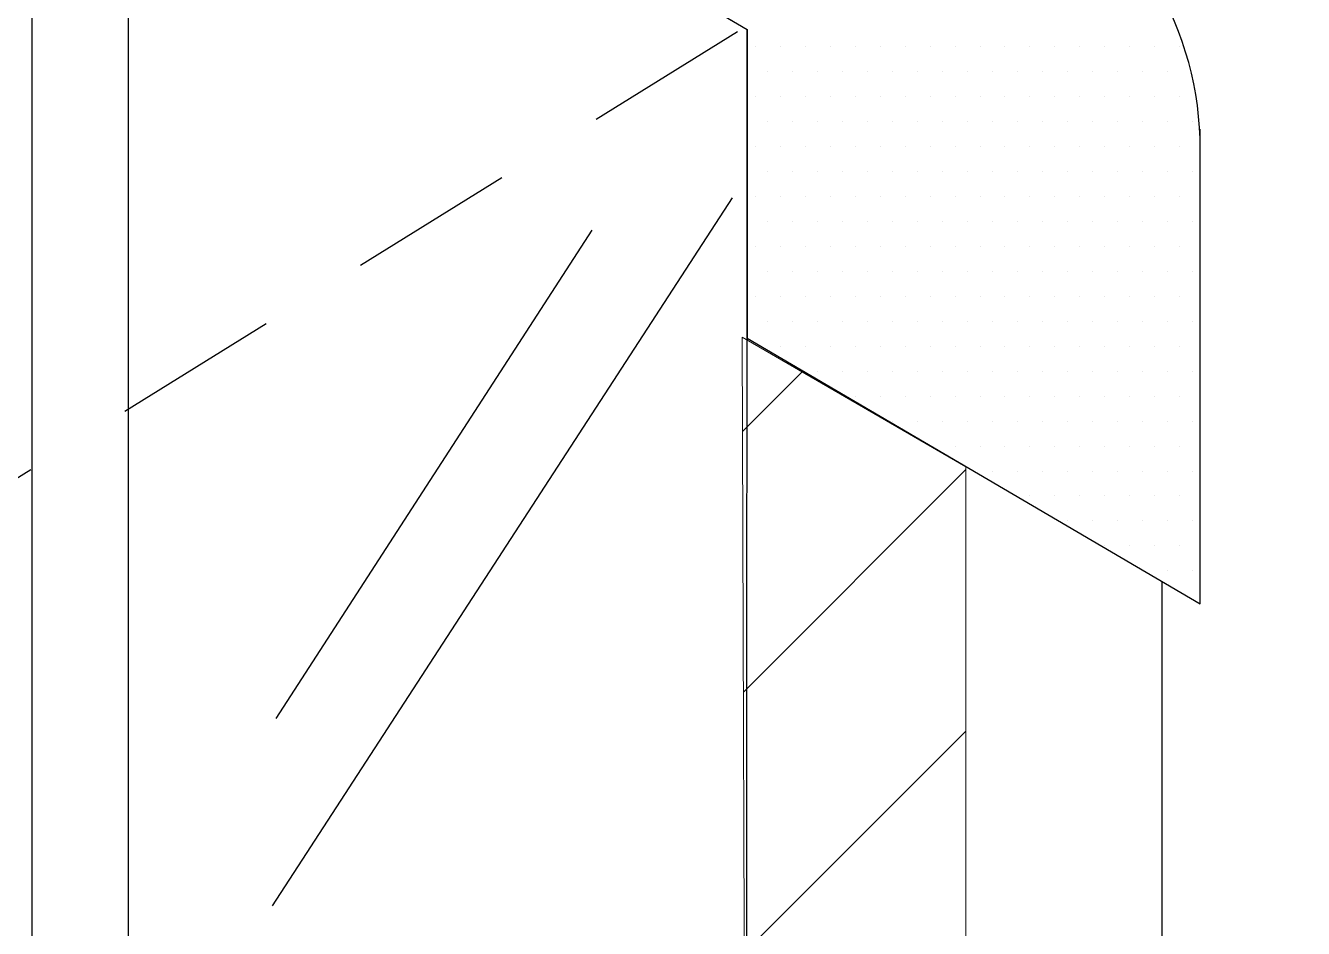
# Model space of a CAD drawing. Extents: x -1328 to 5679, y -4611 to 1603.
# Drawn here: x 3966 to 4035.2, y -2555.7 to -2506.9 of the extents above; entities that cross this region are included whole.
import ezdxf

# ---------------------------------------------------------------- set-up
doc = ezdxf.new("R2010")
doc.units = 0
doc.header["$MEASUREMENT"] = 0
doc.linetypes.add('AI-Linetype-63', pattern=[15, 9, -6])
for name, color, linetype, lineweight in [('.ATI-HATCH', 7, 'Continuous', 0), ('G-ANNO-TTLB', 7, 'Continuous', 0), ('Layer 12', 7, 'Continuous', 0), ('TYVEK', 7, 'Continuous', 0)]:
    doc.layers.add(name, color=color, linetype=linetype, lineweight=lineweight)

# ---------------------------------------------------------------- blocks, each defined once
blk = doc.blocks.new('Block_268')
at = {"layer": '.ATI-HATCH'}
blk.add_open_spline([(3922.473, -2475.392), (3922.473, -2475.392), (3922.473, -2458.692), (3922.473, -2458.692), (3922.473, -2458.692), (4005.065, -2507.095), (4005.065, -2507.095), (4005.065, -2507.095), (4005.06, -2523.795), (4005.06, -2523.795), (4005.06, -2523.795), (4029.587, -2538.166), (4029.587, -2538.166), (4029.587, -2538.166), (4029.587, -2513.602), (4029.587, -2513.602), (4029.587, -2507.141), (4026.125, -2501.176), (4020.516, -2497.971), (4020.516, -2497.971), (3911.115, -2435.193), (3911.115, -2435.193), (3906.799, -2432.726), (3901.3, -2434.226), (3898.834, -2438.542), (3898.057, -2439.902), (3897.648, -2441.442), (3897.648, -2443.008), (3897.648, -2443.008), (3897.648, -2460.844), (3897.648, -2460.844), (3897.648, -2460.844), (3922.502, -2475.409), (3922.502, -2475.409), (3922.502, -2475.409), (3922.473, -2475.392), (3922.473, -2475.392)], degree=3, knots=[0, 0, 0, 0, 1, 1, 1, 2, 2, 2, 3, 3, 3, 4, 4, 4, 5, 5, 5, 6, 6, 6, 7, 7, 7, 8, 8, 8, 9, 9, 9, 10, 10, 10, 11, 11, 11, 12, 12, 12, 12], dxfattribs=at)
at = {"layer": '.ATI-HATCH', "color": 8, "lineweight": 0, "true_color": 0x808080}
for points in [[(4005.517, -2508.032), (4005.517, -2508.032), (4005.517, -2508.032), (4005.517, -2508.032)], [(4006.867, -2508.032), (4006.867, -2508.032), (4006.867, -2508.032), (4006.867, -2508.032)], [(4008.217, -2508.032), (4008.217, -2508.032), (4008.217, -2508.032), (4008.217, -2508.032)], [(4009.568, -2508.032), (4009.568, -2508.032), (4009.568, -2508.032), (4009.568, -2508.032)], [(4010.918, -2508.032), (4010.918, -2508.032), (4010.918, -2508.032), (4010.918, -2508.032)], [(4012.268, -2508.032), (4012.268, -2508.032), (4012.268, -2508.032), (4012.268, -2508.032)], [(4013.618, -2508.032), (4013.618, -2508.032), (4013.618, -2508.032), (4013.618, -2508.032)], [(4014.968, -2508.032), (4014.968, -2508.032), (4014.968, -2508.032), (4014.968, -2508.032)], [(4016.319, -2508.032), (4016.319, -2508.032), (4016.319, -2508.032), (4016.319, -2508.032)], [(4017.669, -2508.032), (4017.669, -2508.032), (4017.669, -2508.032), (4017.669, -2508.032)], [(4019.019, -2508.032), (4019.019, -2508.032), (4019.019, -2508.032), (4019.019, -2508.032)], [(4020.369, -2508.032), (4020.369, -2508.032), (4020.369, -2508.032), (4020.369, -2508.032)], [(4021.719, -2508.032), (4021.719, -2508.032), (4021.719, -2508.032), (4021.719, -2508.032)], [(4023.069, -2508.032), (4023.069, -2508.032), (4023.069, -2508.032), (4023.069, -2508.032)], [(4024.42, -2508.032), (4024.42, -2508.032), (4024.42, -2508.032), (4024.42, -2508.032)], [(4025.77, -2508.032), (4025.77, -2508.032), (4025.77, -2508.032), (4025.77, -2508.032)], [(4027.12, -2508.032), (4027.12, -2508.032), (4027.12, -2508.032), (4027.12, -2508.032)], [(4028.47, -2508.032), (4028.47, -2508.032), (4028.47, -2508.032), (4028.47, -2508.032)], [(4006.192, -2509.382), (4006.192, -2509.382), (4006.192, -2509.382), (4006.192, -2509.382)], [(4007.542, -2509.382), (4007.542, -2509.382), (4007.542, -2509.382), (4007.542, -2509.382)], [(4008.892, -2509.382), (4008.892, -2509.382), (4008.892, -2509.382), (4008.892, -2509.382)], [(4010.243, -2509.382), (4010.243, -2509.382), (4010.243, -2509.382), (4010.243, -2509.382)], [(4011.593, -2509.382), (4011.593, -2509.382), (4011.593, -2509.382), (4011.593, -2509.382)], [(4012.943, -2509.382), (4012.943, -2509.382), (4012.943, -2509.382), (4012.943, -2509.382)], [(4014.293, -2509.382), (4014.293, -2509.382), (4014.293, -2509.382), (4014.293, -2509.382)], [(4015.643, -2509.382), (4015.643, -2509.382), (4015.643, -2509.382), (4015.643, -2509.382)], [(4016.994, -2509.382), (4016.994, -2509.382), (4016.994, -2509.382), (4016.994, -2509.382)], [(4018.344, -2509.382), (4018.344, -2509.382), (4018.344, -2509.382), (4018.344, -2509.382)], [(4019.694, -2509.382), (4019.694, -2509.382), (4019.694, -2509.382), (4019.694, -2509.382)], [(4021.044, -2509.382), (4021.044, -2509.382), (4021.044, -2509.382), (4021.044, -2509.382)], [(4022.394, -2509.382), (4022.394, -2509.382), (4022.394, -2509.382), (4022.394, -2509.382)], [(4023.745, -2509.382), (4023.745, -2509.382), (4023.745, -2509.382), (4023.745, -2509.382)], [(4025.095, -2509.382), (4025.095, -2509.382), (4025.095, -2509.382), (4025.095, -2509.382)], [(4026.445, -2509.382), (4026.445, -2509.382), (4026.445, -2509.382), (4026.445, -2509.382)], [(4027.795, -2509.382), (4027.795, -2509.382), (4027.795, -2509.382), (4027.795, -2509.382)], [(4005.517, -2510.732), (4005.517, -2510.732), (4005.517, -2510.732), (4005.517, -2510.732)], [(4006.867, -2510.732), (4006.867, -2510.732), (4006.867, -2510.732), (4006.867, -2510.732)], [(4008.217, -2510.732), (4008.217, -2510.732), (4008.217, -2510.732), (4008.217, -2510.732)], [(4009.568, -2510.732), (4009.568, -2510.732), (4009.568, -2510.732), (4009.568, -2510.732)], [(4010.918, -2510.732), (4010.918, -2510.732), (4010.918, -2510.732), (4010.918, -2510.732)], [(4012.268, -2510.732), (4012.268, -2510.732), (4012.268, -2510.732), (4012.268, -2510.732)], [(4013.618, -2510.732), (4013.618, -2510.732), (4013.618, -2510.732), (4013.618, -2510.732)], [(4014.968, -2510.732), (4014.968, -2510.732), (4014.968, -2510.732), (4014.968, -2510.732)], [(4016.319, -2510.732), (4016.319, -2510.732), (4016.319, -2510.732), (4016.319, -2510.732)], [(4017.669, -2510.732), (4017.669, -2510.732), (4017.669, -2510.732), (4017.669, -2510.732)], [(4019.019, -2510.732), (4019.019, -2510.732), (4019.019, -2510.732), (4019.019, -2510.732)], [(4020.369, -2510.732), (4020.369, -2510.732), (4020.369, -2510.732), (4020.369, -2510.732)], [(4021.719, -2510.732), (4021.719, -2510.732), (4021.719, -2510.732), (4021.719, -2510.732)], [(4023.069, -2510.732), (4023.069, -2510.732), (4023.069, -2510.732), (4023.069, -2510.732)], [(4024.42, -2510.732), (4024.42, -2510.732), (4024.42, -2510.732), (4024.42, -2510.732)], [(4025.77, -2510.732), (4025.77, -2510.732), (4025.77, -2510.732), (4025.77, -2510.732)], [(4027.12, -2510.732), (4027.12, -2510.732), (4027.12, -2510.732), (4027.12, -2510.732)], [(4028.47, -2510.732), (4028.47, -2510.732), (4028.47, -2510.732), (4028.47, -2510.732)], [(4006.192, -2512.083), (4006.192, -2512.083), (4006.192, -2512.083), (4006.192, -2512.083)], [(4007.542, -2512.083), (4007.542, -2512.083), (4007.542, -2512.083), (4007.542, -2512.083)], [(4008.892, -2512.083), (4008.892, -2512.083), (4008.892, -2512.083), (4008.892, -2512.083)], [(4010.243, -2512.083), (4010.243, -2512.083), (4010.243, -2512.083), (4010.243, -2512.083)], [(4011.593, -2512.083), (4011.593, -2512.083), (4011.593, -2512.083), (4011.593, -2512.083)], [(4012.943, -2512.083), (4012.943, -2512.083), (4012.943, -2512.083), (4012.943, -2512.083)], [(4014.293, -2512.083), (4014.293, -2512.083), (4014.293, -2512.083), (4014.293, -2512.083)], [(4015.643, -2512.083), (4015.643, -2512.083), (4015.643, -2512.083), (4015.643, -2512.083)], [(4016.994, -2512.083), (4016.994, -2512.083), (4016.994, -2512.083), (4016.994, -2512.083)], [(4018.344, -2512.083), (4018.344, -2512.083), (4018.344, -2512.083), (4018.344, -2512.083)], [(4019.694, -2512.083), (4019.694, -2512.083), (4019.694, -2512.083), (4019.694, -2512.083)], [(4021.044, -2512.083), (4021.044, -2512.083), (4021.044, -2512.083), (4021.044, -2512.083)], [(4022.394, -2512.083), (4022.394, -2512.083), (4022.394, -2512.083), (4022.394, -2512.083)], [(4023.745, -2512.083), (4023.745, -2512.083), (4023.745, -2512.083), (4023.745, -2512.083)], [(4025.095, -2512.083), (4025.095, -2512.083), (4025.095, -2512.083), (4025.095, -2512.083)], [(4026.445, -2512.083), (4026.445, -2512.083), (4026.445, -2512.083), (4026.445, -2512.083)], [(4027.795, -2512.083), (4027.795, -2512.083), (4027.795, -2512.083), (4027.795, -2512.083)], [(4029.145, -2512.083), (4029.145, -2512.083), (4029.145, -2512.083), (4029.145, -2512.083)], [(4005.517, -2513.433), (4005.517, -2513.433), (4005.517, -2513.433), (4005.517, -2513.433)], [(4006.867, -2513.433), (4006.867, -2513.433), (4006.867, -2513.433), (4006.867, -2513.433)], [(4008.217, -2513.433), (4008.217, -2513.433), (4008.217, -2513.433), (4008.217, -2513.433)], [(4009.568, -2513.433), (4009.568, -2513.433), (4009.568, -2513.433), (4009.568, -2513.433)], [(4010.918, -2513.433), (4010.918, -2513.433), (4010.918, -2513.433), (4010.918, -2513.433)], [(4012.268, -2513.433), (4012.268, -2513.433), (4012.268, -2513.433), (4012.268, -2513.433)], [(4013.618, -2513.433), (4013.618, -2513.433), (4013.618, -2513.433), (4013.618, -2513.433)], [(4014.968, -2513.433), (4014.968, -2513.433), (4014.968, -2513.433), (4014.968, -2513.433)], [(4016.319, -2513.433), (4016.319, -2513.433), (4016.319, -2513.433), (4016.319, -2513.433)], [(4017.669, -2513.433), (4017.669, -2513.433), (4017.669, -2513.433), (4017.669, -2513.433)], [(4019.019, -2513.433), (4019.019, -2513.433), (4019.019, -2513.433), (4019.019, -2513.433)], [(4020.369, -2513.433), (4020.369, -2513.433), (4020.369, -2513.433), (4020.369, -2513.433)], [(4021.719, -2513.433), (4021.719, -2513.433), (4021.719, -2513.433), (4021.719, -2513.433)], [(4023.069, -2513.433), (4023.069, -2513.433), (4023.069, -2513.433), (4023.069, -2513.433)], [(4024.42, -2513.433), (4024.42, -2513.433), (4024.42, -2513.433), (4024.42, -2513.433)], [(4025.77, -2513.433), (4025.77, -2513.433), (4025.77, -2513.433), (4025.77, -2513.433)], [(4027.12, -2513.433), (4027.12, -2513.433), (4027.12, -2513.433), (4027.12, -2513.433)], [(4028.47, -2513.433), (4028.47, -2513.433), (4028.47, -2513.433), (4028.47, -2513.433)], [(4006.192, -2514.783), (4006.192, -2514.783), (4006.192, -2514.783), (4006.192, -2514.783)], [(4007.542, -2514.783), (4007.542, -2514.783), (4007.542, -2514.783), (4007.542, -2514.783)], [(4008.892, -2514.783), (4008.892, -2514.783), (4008.892, -2514.783), (4008.892, -2514.783)], [(4010.243, -2514.783), (4010.243, -2514.783), (4010.243, -2514.783), (4010.243, -2514.783)], [(4011.593, -2514.783), (4011.593, -2514.783), (4011.593, -2514.783), (4011.593, -2514.783)], [(4012.943, -2514.783), (4012.943, -2514.783), (4012.943, -2514.783), (4012.943, -2514.783)], [(4014.293, -2514.783), (4014.293, -2514.783), (4014.293, -2514.783), (4014.293, -2514.783)], [(4015.643, -2514.783), (4015.643, -2514.783), (4015.643, -2514.783), (4015.643, -2514.783)], [(4016.994, -2514.783), (4016.994, -2514.783), (4016.994, -2514.783), (4016.994, -2514.783)], [(4018.344, -2514.783), (4018.344, -2514.783), (4018.344, -2514.783), (4018.344, -2514.783)], [(4019.694, -2514.783), (4019.694, -2514.783), (4019.694, -2514.783), (4019.694, -2514.783)], [(4021.044, -2514.783), (4021.044, -2514.783), (4021.044, -2514.783), (4021.044, -2514.783)], [(4022.394, -2514.783), (4022.394, -2514.783), (4022.394, -2514.783), (4022.394, -2514.783)], [(4023.745, -2514.783), (4023.745, -2514.783), (4023.745, -2514.783), (4023.745, -2514.783)], [(4025.095, -2514.783), (4025.095, -2514.783), (4025.095, -2514.783), (4025.095, -2514.783)], [(4026.445, -2514.783), (4026.445, -2514.783), (4026.445, -2514.783), (4026.445, -2514.783)], [(4027.795, -2514.783), (4027.795, -2514.783), (4027.795, -2514.783), (4027.795, -2514.783)], [(4029.145, -2514.783), (4029.145, -2514.783), (4029.145, -2514.783), (4029.145, -2514.783)], [(4005.517, -2516.133), (4005.517, -2516.133), (4005.517, -2516.133), (4005.517, -2516.133)], [(4006.867, -2516.133), (4006.867, -2516.133), (4006.867, -2516.133), (4006.867, -2516.133)], [(4008.217, -2516.133), (4008.217, -2516.133), (4008.217, -2516.133), (4008.217, -2516.133)], [(4009.568, -2516.133), (4009.568, -2516.133), (4009.568, -2516.133), (4009.568, -2516.133)], [(4010.918, -2516.133), (4010.918, -2516.133), (4010.918, -2516.133), (4010.918, -2516.133)], [(4012.268, -2516.133), (4012.268, -2516.133), (4012.268, -2516.133), (4012.268, -2516.133)], [(4013.618, -2516.133), (4013.618, -2516.133), (4013.618, -2516.133), (4013.618, -2516.133)], [(4014.968, -2516.133), (4014.968, -2516.133), (4014.968, -2516.133), (4014.968, -2516.133)], [(4016.319, -2516.133), (4016.319, -2516.133), (4016.319, -2516.133), (4016.319, -2516.133)], [(4017.669, -2516.133), (4017.669, -2516.133), (4017.669, -2516.133), (4017.669, -2516.133)], [(4019.019, -2516.133), (4019.019, -2516.133), (4019.019, -2516.133), (4019.019, -2516.133)], [(4020.369, -2516.133), (4020.369, -2516.133), (4020.369, -2516.133), (4020.369, -2516.133)], [(4021.719, -2516.133), (4021.719, -2516.133), (4021.719, -2516.133), (4021.719, -2516.133)], [(4023.069, -2516.133), (4023.069, -2516.133), (4023.069, -2516.133), (4023.069, -2516.133)], [(4024.42, -2516.133), (4024.42, -2516.133), (4024.42, -2516.133), (4024.42, -2516.133)], [(4025.77, -2516.133), (4025.77, -2516.133), (4025.77, -2516.133), (4025.77, -2516.133)], [(4027.12, -2516.133), (4027.12, -2516.133), (4027.12, -2516.133), (4027.12, -2516.133)], [(4028.47, -2516.133), (4028.47, -2516.133), (4028.47, -2516.133), (4028.47, -2516.133)], [(4006.192, -2517.483), (4006.192, -2517.483), (4006.192, -2517.483), (4006.192, -2517.483)], [(4007.542, -2517.483), (4007.542, -2517.483), (4007.542, -2517.483), (4007.542, -2517.483)], [(4008.892, -2517.483), (4008.892, -2517.483), (4008.892, -2517.483), (4008.892, -2517.483)], [(4010.243, -2517.483), (4010.243, -2517.483), (4010.243, -2517.483), (4010.243, -2517.483)], [(4011.593, -2517.483), (4011.593, -2517.483), (4011.593, -2517.483), (4011.593, -2517.483)], [(4012.943, -2517.483), (4012.943, -2517.483), (4012.943, -2517.483), (4012.943, -2517.483)], [(4014.293, -2517.483), (4014.293, -2517.483), (4014.293, -2517.483), (4014.293, -2517.483)], [(4015.643, -2517.483), (4015.643, -2517.483), (4015.643, -2517.483), (4015.643, -2517.483)], [(4016.994, -2517.483), (4016.994, -2517.483), (4016.994, -2517.483), (4016.994, -2517.483)], [(4018.344, -2517.483), (4018.344, -2517.483), (4018.344, -2517.483), (4018.344, -2517.483)], [(4019.694, -2517.483), (4019.694, -2517.483), (4019.694, -2517.483), (4019.694, -2517.483)], [(4021.044, -2517.483), (4021.044, -2517.483), (4021.044, -2517.483), (4021.044, -2517.483)], [(4022.394, -2517.483), (4022.394, -2517.483), (4022.394, -2517.483), (4022.394, -2517.483)], [(4023.745, -2517.483), (4023.745, -2517.483), (4023.745, -2517.483), (4023.745, -2517.483)], [(4025.095, -2517.483), (4025.095, -2517.483), (4025.095, -2517.483), (4025.095, -2517.483)], [(4026.445, -2517.483), (4026.445, -2517.483), (4026.445, -2517.483), (4026.445, -2517.483)], [(4027.795, -2517.483), (4027.795, -2517.483), (4027.795, -2517.483), (4027.795, -2517.483)], [(4029.145, -2517.483), (4029.145, -2517.483), (4029.145, -2517.483), (4029.145, -2517.483)], [(4005.517, -2518.834), (4005.517, -2518.834), (4005.517, -2518.834), (4005.517, -2518.834)], [(4006.867, -2518.834), (4006.867, -2518.834), (4006.867, -2518.834), (4006.867, -2518.834)], [(4008.217, -2518.834), (4008.217, -2518.834), (4008.217, -2518.834), (4008.217, -2518.834)], [(4009.568, -2518.834), (4009.568, -2518.834), (4009.568, -2518.834), (4009.568, -2518.834)], [(4010.918, -2518.834), (4010.918, -2518.834), (4010.918, -2518.834), (4010.918, -2518.834)], [(4012.268, -2518.834), (4012.268, -2518.834), (4012.268, -2518.834), (4012.268, -2518.834)], [(4013.618, -2518.834), (4013.618, -2518.834), (4013.618, -2518.834), (4013.618, -2518.834)], [(4014.968, -2518.834), (4014.968, -2518.834), (4014.968, -2518.834), (4014.968, -2518.834)], [(4016.319, -2518.834), (4016.319, -2518.834), (4016.319, -2518.834), (4016.319, -2518.834)], [(4017.669, -2518.834), (4017.669, -2518.834), (4017.669, -2518.834), (4017.669, -2518.834)], [(4019.019, -2518.834), (4019.019, -2518.834), (4019.019, -2518.834), (4019.019, -2518.834)], [(4020.369, -2518.834), (4020.369, -2518.834), (4020.369, -2518.834), (4020.369, -2518.834)], [(4021.719, -2518.834), (4021.719, -2518.834), (4021.719, -2518.834), (4021.719, -2518.834)], [(4023.069, -2518.834), (4023.069, -2518.834), (4023.069, -2518.834), (4023.069, -2518.834)], [(4024.42, -2518.834), (4024.42, -2518.834), (4024.42, -2518.834), (4024.42, -2518.834)], [(4025.77, -2518.834), (4025.77, -2518.834), (4025.77, -2518.834), (4025.77, -2518.834)], [(4027.12, -2518.834), (4027.12, -2518.834), (4027.12, -2518.834), (4027.12, -2518.834)], [(4028.47, -2518.834), (4028.47, -2518.834), (4028.47, -2518.834), (4028.47, -2518.834)], [(4006.192, -2520.184), (4006.192, -2520.184), (4006.192, -2520.184), (4006.192, -2520.184)], [(4007.542, -2520.184), (4007.542, -2520.184), (4007.542, -2520.184), (4007.542, -2520.184)], [(4008.892, -2520.184), (4008.892, -2520.184), (4008.892, -2520.184), (4008.892, -2520.184)], [(4010.243, -2520.184), (4010.243, -2520.184), (4010.243, -2520.184), (4010.243, -2520.184)], [(4011.593, -2520.184), (4011.593, -2520.184), (4011.593, -2520.184), (4011.593, -2520.184)], [(4012.943, -2520.184), (4012.943, -2520.184), (4012.943, -2520.184), (4012.943, -2520.184)], [(4014.293, -2520.184), (4014.293, -2520.184), (4014.293, -2520.184), (4014.293, -2520.184)], [(4015.643, -2520.184), (4015.643, -2520.184), (4015.643, -2520.184), (4015.643, -2520.184)], [(4016.994, -2520.184), (4016.994, -2520.184), (4016.994, -2520.184), (4016.994, -2520.184)], [(4018.344, -2520.184), (4018.344, -2520.184), (4018.344, -2520.184), (4018.344, -2520.184)], [(4019.694, -2520.184), (4019.694, -2520.184), (4019.694, -2520.184), (4019.694, -2520.184)], [(4021.044, -2520.184), (4021.044, -2520.184), (4021.044, -2520.184), (4021.044, -2520.184)], [(4022.394, -2520.184), (4022.394, -2520.184), (4022.394, -2520.184), (4022.394, -2520.184)], [(4023.745, -2520.184), (4023.745, -2520.184), (4023.745, -2520.184), (4023.745, -2520.184)], [(4025.095, -2520.184), (4025.095, -2520.184), (4025.095, -2520.184), (4025.095, -2520.184)], [(4026.445, -2520.184), (4026.445, -2520.184), (4026.445, -2520.184), (4026.445, -2520.184)], [(4027.795, -2520.184), (4027.795, -2520.184), (4027.795, -2520.184), (4027.795, -2520.184)], [(4029.145, -2520.184), (4029.145, -2520.184), (4029.145, -2520.184), (4029.145, -2520.184)], [(4005.517, -2521.534), (4005.517, -2521.534), (4005.517, -2521.534), (4005.517, -2521.534)], [(4006.867, -2521.534), (4006.867, -2521.534), (4006.867, -2521.534), (4006.867, -2521.534)], [(4008.217, -2521.534), (4008.217, -2521.534), (4008.217, -2521.534), (4008.217, -2521.534)], [(4009.568, -2521.534), (4009.568, -2521.534), (4009.568, -2521.534), (4009.568, -2521.534)], [(4010.918, -2521.534), (4010.918, -2521.534), (4010.918, -2521.534), (4010.918, -2521.534)], [(4012.268, -2521.534), (4012.268, -2521.534), (4012.268, -2521.534), (4012.268, -2521.534)], [(4013.618, -2521.534), (4013.618, -2521.534), (4013.618, -2521.534), (4013.618, -2521.534)], [(4014.968, -2521.534), (4014.968, -2521.534), (4014.968, -2521.534), (4014.968, -2521.534)], [(4016.319, -2521.534), (4016.319, -2521.534), (4016.319, -2521.534), (4016.319, -2521.534)], [(4017.669, -2521.534), (4017.669, -2521.534), (4017.669, -2521.534), (4017.669, -2521.534)], [(4019.019, -2521.534), (4019.019, -2521.534), (4019.019, -2521.534), (4019.019, -2521.534)], [(4020.369, -2521.534), (4020.369, -2521.534), (4020.369, -2521.534), (4020.369, -2521.534)], [(4021.719, -2521.534), (4021.719, -2521.534), (4021.719, -2521.534), (4021.719, -2521.534)], [(4023.069, -2521.534), (4023.069, -2521.534), (4023.069, -2521.534), (4023.069, -2521.534)], [(4024.42, -2521.534), (4024.42, -2521.534), (4024.42, -2521.534), (4024.42, -2521.534)], [(4025.77, -2521.534), (4025.77, -2521.534), (4025.77, -2521.534), (4025.77, -2521.534)], [(4027.12, -2521.534), (4027.12, -2521.534), (4027.12, -2521.534), (4027.12, -2521.534)], [(4028.47, -2521.534), (4028.47, -2521.534), (4028.47, -2521.534), (4028.47, -2521.534)], [(4006.192, -2522.884), (4006.192, -2522.884), (4006.192, -2522.884), (4006.192, -2522.884)], [(4007.542, -2522.884), (4007.542, -2522.884), (4007.542, -2522.884), (4007.542, -2522.884)], [(4008.892, -2522.884), (4008.892, -2522.884), (4008.892, -2522.884), (4008.892, -2522.884)], [(4010.243, -2522.884), (4010.243, -2522.884), (4010.243, -2522.884), (4010.243, -2522.884)], [(4011.593, -2522.884), (4011.593, -2522.884), (4011.593, -2522.884), (4011.593, -2522.884)], [(4012.943, -2522.884), (4012.943, -2522.884), (4012.943, -2522.884), (4012.943, -2522.884)], [(4014.293, -2522.884), (4014.293, -2522.884), (4014.293, -2522.884), (4014.293, -2522.884)], [(4015.643, -2522.884), (4015.643, -2522.884), (4015.643, -2522.884), (4015.643, -2522.884)], [(4016.994, -2522.884), (4016.994, -2522.884), (4016.994, -2522.884), (4016.994, -2522.884)], [(4018.344, -2522.884), (4018.344, -2522.884), (4018.344, -2522.884), (4018.344, -2522.884)], [(4019.694, -2522.884), (4019.694, -2522.884), (4019.694, -2522.884), (4019.694, -2522.884)], [(4021.044, -2522.884), (4021.044, -2522.884), (4021.044, -2522.884), (4021.044, -2522.884)], [(4022.394, -2522.884), (4022.394, -2522.884), (4022.394, -2522.884), (4022.394, -2522.884)], [(4023.745, -2522.884), (4023.745, -2522.884), (4023.745, -2522.884), (4023.745, -2522.884)], [(4025.095, -2522.884), (4025.095, -2522.884), (4025.095, -2522.884), (4025.095, -2522.884)], [(4026.445, -2522.884), (4026.445, -2522.884), (4026.445, -2522.884), (4026.445, -2522.884)], [(4027.795, -2522.884), (4027.795, -2522.884), (4027.795, -2522.884), (4027.795, -2522.884)], [(4029.145, -2522.884), (4029.145, -2522.884), (4029.145, -2522.884), (4029.145, -2522.884)], [(4006.867, -2524.234), (4006.867, -2524.234), (4006.867, -2524.234), (4006.867, -2524.234)], [(4008.217, -2524.234), (4008.217, -2524.234), (4008.217, -2524.234), (4008.217, -2524.234)], [(4009.568, -2524.234), (4009.568, -2524.234), (4009.568, -2524.234), (4009.568, -2524.234)], [(4010.918, -2524.234), (4010.918, -2524.234), (4010.918, -2524.234), (4010.918, -2524.234)], [(4012.268, -2524.234), (4012.268, -2524.234), (4012.268, -2524.234), (4012.268, -2524.234)], [(4013.618, -2524.234), (4013.618, -2524.234), (4013.618, -2524.234), (4013.618, -2524.234)], [(4014.968, -2524.234), (4014.968, -2524.234), (4014.968, -2524.234), (4014.968, -2524.234)], [(4016.319, -2524.234), (4016.319, -2524.234), (4016.319, -2524.234), (4016.319, -2524.234)], [(4017.669, -2524.234), (4017.669, -2524.234), (4017.669, -2524.234), (4017.669, -2524.234)], [(4019.019, -2524.234), (4019.019, -2524.234), (4019.019, -2524.234), (4019.019, -2524.234)], [(4020.369, -2524.234), (4020.369, -2524.234), (4020.369, -2524.234), (4020.369, -2524.234)], [(4021.719, -2524.234), (4021.719, -2524.234), (4021.719, -2524.234), (4021.719, -2524.234)], [(4023.069, -2524.234), (4023.069, -2524.234), (4023.069, -2524.234), (4023.069, -2524.234)], [(4024.42, -2524.234), (4024.42, -2524.234), (4024.42, -2524.234), (4024.42, -2524.234)], [(4025.77, -2524.234), (4025.77, -2524.234), (4025.77, -2524.234), (4025.77, -2524.234)], [(4027.12, -2524.234), (4027.12, -2524.234), (4027.12, -2524.234), (4027.12, -2524.234)], [(4028.47, -2524.234), (4028.47, -2524.234), (4028.47, -2524.234), (4028.47, -2524.234)], [(4008.892, -2525.585), (4008.892, -2525.585), (4008.892, -2525.585), (4008.892, -2525.585)], [(4010.243, -2525.585), (4010.243, -2525.585), (4010.243, -2525.585), (4010.243, -2525.585)], [(4011.593, -2525.585), (4011.593, -2525.585), (4011.593, -2525.585), (4011.593, -2525.585)], [(4012.943, -2525.585), (4012.943, -2525.585), (4012.943, -2525.585), (4012.943, -2525.585)], [(4014.293, -2525.585), (4014.293, -2525.585), (4014.293, -2525.585), (4014.293, -2525.585)], [(4015.643, -2525.585), (4015.643, -2525.585), (4015.643, -2525.585), (4015.643, -2525.585)], [(4016.994, -2525.585), (4016.994, -2525.585), (4016.994, -2525.585), (4016.994, -2525.585)], [(4018.344, -2525.585), (4018.344, -2525.585), (4018.344, -2525.585), (4018.344, -2525.585)], [(4019.694, -2525.585), (4019.694, -2525.585), (4019.694, -2525.585), (4019.694, -2525.585)], [(4021.044, -2525.585), (4021.044, -2525.585), (4021.044, -2525.585), (4021.044, -2525.585)], [(4022.394, -2525.585), (4022.394, -2525.585), (4022.394, -2525.585), (4022.394, -2525.585)], [(4023.745, -2525.585), (4023.745, -2525.585), (4023.745, -2525.585), (4023.745, -2525.585)], [(4025.095, -2525.585), (4025.095, -2525.585), (4025.095, -2525.585), (4025.095, -2525.585)], [(4026.445, -2525.585), (4026.445, -2525.585), (4026.445, -2525.585), (4026.445, -2525.585)], [(4027.795, -2525.585), (4027.795, -2525.585), (4027.795, -2525.585), (4027.795, -2525.585)], [(4029.145, -2525.585), (4029.145, -2525.585), (4029.145, -2525.585), (4029.145, -2525.585)], [(4010.918, -2526.935), (4010.918, -2526.935), (4010.918, -2526.935), (4010.918, -2526.935)], [(4012.268, -2526.935), (4012.268, -2526.935), (4012.268, -2526.935), (4012.268, -2526.935)], [(4013.618, -2526.935), (4013.618, -2526.935), (4013.618, -2526.935), (4013.618, -2526.935)], [(4014.968, -2526.935), (4014.968, -2526.935), (4014.968, -2526.935), (4014.968, -2526.935)], [(4016.319, -2526.935), (4016.319, -2526.935), (4016.319, -2526.935), (4016.319, -2526.935)], [(4017.669, -2526.935), (4017.669, -2526.935), (4017.669, -2526.935), (4017.669, -2526.935)], [(4019.019, -2526.935), (4019.019, -2526.935), (4019.019, -2526.935), (4019.019, -2526.935)], [(4020.369, -2526.935), (4020.369, -2526.935), (4020.369, -2526.935), (4020.369, -2526.935)], [(4021.719, -2526.935), (4021.719, -2526.935), (4021.719, -2526.935), (4021.719, -2526.935)], [(4023.069, -2526.935), (4023.069, -2526.935), (4023.069, -2526.935), (4023.069, -2526.935)], [(4024.42, -2526.935), (4024.42, -2526.935), (4024.42, -2526.935), (4024.42, -2526.935)], [(4025.77, -2526.935), (4025.77, -2526.935), (4025.77, -2526.935), (4025.77, -2526.935)], [(4027.12, -2526.935), (4027.12, -2526.935), (4027.12, -2526.935), (4027.12, -2526.935)], [(4028.47, -2526.935), (4028.47, -2526.935), (4028.47, -2526.935), (4028.47, -2526.935)], [(4012.943, -2528.285), (4012.943, -2528.285), (4012.943, -2528.285), (4012.943, -2528.285)], [(4014.293, -2528.285), (4014.293, -2528.285), (4014.293, -2528.285), (4014.293, -2528.285)], [(4015.643, -2528.285), (4015.643, -2528.285), (4015.643, -2528.285), (4015.643, -2528.285)], [(4016.994, -2528.285), (4016.994, -2528.285), (4016.994, -2528.285), (4016.994, -2528.285)], [(4018.344, -2528.285), (4018.344, -2528.285), (4018.344, -2528.285), (4018.344, -2528.285)], [(4019.694, -2528.285), (4019.694, -2528.285), (4019.694, -2528.285), (4019.694, -2528.285)], [(4021.044, -2528.285), (4021.044, -2528.285), (4021.044, -2528.285), (4021.044, -2528.285)], [(4022.394, -2528.285), (4022.394, -2528.285), (4022.394, -2528.285), (4022.394, -2528.285)], [(4023.745, -2528.285), (4023.745, -2528.285), (4023.745, -2528.285), (4023.745, -2528.285)], [(4025.095, -2528.285), (4025.095, -2528.285), (4025.095, -2528.285), (4025.095, -2528.285)], [(4026.445, -2528.285), (4026.445, -2528.285), (4026.445, -2528.285), (4026.445, -2528.285)], [(4027.795, -2528.285), (4027.795, -2528.285), (4027.795, -2528.285), (4027.795, -2528.285)], [(4029.145, -2528.285), (4029.145, -2528.285), (4029.145, -2528.285), (4029.145, -2528.285)], [(4016.319, -2529.635), (4016.319, -2529.635), (4016.319, -2529.635), (4016.319, -2529.635)], [(4017.669, -2529.635), (4017.669, -2529.635), (4017.669, -2529.635), (4017.669, -2529.635)], [(4019.019, -2529.635), (4019.019, -2529.635), (4019.019, -2529.635), (4019.019, -2529.635)], [(4020.369, -2529.635), (4020.369, -2529.635), (4020.369, -2529.635), (4020.369, -2529.635)], [(4021.719, -2529.635), (4021.719, -2529.635), (4021.719, -2529.635), (4021.719, -2529.635)], [(4023.069, -2529.635), (4023.069, -2529.635), (4023.069, -2529.635), (4023.069, -2529.635)], [(4024.42, -2529.635), (4024.42, -2529.635), (4024.42, -2529.635), (4024.42, -2529.635)], [(4025.77, -2529.635), (4025.77, -2529.635), (4025.77, -2529.635), (4025.77, -2529.635)], [(4027.12, -2529.635), (4027.12, -2529.635), (4027.12, -2529.635), (4027.12, -2529.635)], [(4028.47, -2529.635), (4028.47, -2529.635), (4028.47, -2529.635), (4028.47, -2529.635)], [(4018.344, -2530.985), (4018.344, -2530.985), (4018.344, -2530.985), (4018.344, -2530.985)], [(4019.694, -2530.985), (4019.694, -2530.985), (4019.694, -2530.985), (4019.694, -2530.985)], [(4021.044, -2530.985), (4021.044, -2530.985), (4021.044, -2530.985), (4021.044, -2530.985)], [(4022.394, -2530.985), (4022.394, -2530.985), (4022.394, -2530.985), (4022.394, -2530.985)], [(4023.745, -2530.985), (4023.745, -2530.985), (4023.745, -2530.985), (4023.745, -2530.985)], [(4025.095, -2530.985), (4025.095, -2530.985), (4025.095, -2530.985), (4025.095, -2530.985)], [(4026.445, -2530.985), (4026.445, -2530.985), (4026.445, -2530.985), (4026.445, -2530.985)], [(4027.795, -2530.985), (4027.795, -2530.985), (4027.795, -2530.985), (4027.795, -2530.985)], [(4029.145, -2530.985), (4029.145, -2530.985), (4029.145, -2530.985), (4029.145, -2530.985)], [(4020.369, -2532.336), (4020.369, -2532.336), (4020.369, -2532.336), (4020.369, -2532.336)], [(4021.719, -2532.336), (4021.719, -2532.336), (4021.719, -2532.336), (4021.719, -2532.336)], [(4023.069, -2532.336), (4023.069, -2532.336), (4023.069, -2532.336), (4023.069, -2532.336)], [(4024.42, -2532.336), (4024.42, -2532.336), (4024.42, -2532.336), (4024.42, -2532.336)], [(4025.77, -2532.336), (4025.77, -2532.336), (4025.77, -2532.336), (4025.77, -2532.336)], [(4027.12, -2532.336), (4027.12, -2532.336), (4027.12, -2532.336), (4027.12, -2532.336)], [(4028.47, -2532.336), (4028.47, -2532.336), (4028.47, -2532.336), (4028.47, -2532.336)], [(4022.394, -2533.686), (4022.394, -2533.686), (4022.394, -2533.686), (4022.394, -2533.686)], [(4023.745, -2533.686), (4023.745, -2533.686), (4023.745, -2533.686), (4023.745, -2533.686)], [(4025.095, -2533.686), (4025.095, -2533.686), (4025.095, -2533.686), (4025.095, -2533.686)], [(4026.445, -2533.686), (4026.445, -2533.686), (4026.445, -2533.686), (4026.445, -2533.686)], [(4027.795, -2533.686), (4027.795, -2533.686), (4027.795, -2533.686), (4027.795, -2533.686)], [(4029.145, -2533.686), (4029.145, -2533.686), (4029.145, -2533.686), (4029.145, -2533.686)], [(4024.42, -2535.036), (4024.42, -2535.036), (4024.42, -2535.036), (4024.42, -2535.036)], [(4025.77, -2535.036), (4025.77, -2535.036), (4025.77, -2535.036), (4025.77, -2535.036)], [(4027.12, -2535.036), (4027.12, -2535.036), (4027.12, -2535.036), (4027.12, -2535.036)], [(4028.47, -2535.036), (4028.47, -2535.036), (4028.47, -2535.036), (4028.47, -2535.036)], [(4027.795, -2536.386), (4027.795, -2536.386), (4027.795, -2536.386), (4027.795, -2536.386)], [(4029.145, -2536.386), (4029.145, -2536.386), (4029.145, -2536.386), (4029.145, -2536.386)]]:
    blk.add_open_spline(points, degree=3, dxfattribs=at)

msp = doc.modelspace()

# ---------------------------------------------------------------- hatches: boundary and pattern name
at = {"layer": 'G-ANNO-TTLB', "true_color": 0xff00ff, "transparency": 33554687}
h = msp.add_hatch(color=6, dxfattribs=at)
edge = h.paths.add_edge_path()
edge.add_spline(control_points=[(5053.441, -3461.409), (5053.441, -3461.409), (2123.923, -3461.409), (2123.923, -3461.409), (2123.923, -3461.409), (2123.923, -1004.409), (2123.923, -1004.409), (2123.923, -1004.409), (5053.441, -1004.409), (5053.441, -1004.409), (5053.441, -1004.409), (5053.441, -3461.409), (5053.441, -3461.409)], knot_values=[0, 0, 0, 0, 1, 1, 1, 2, 2, 2, 3, 3, 3, 4, 4, 4, 4], degree=3, periodic=0)
edge = h.paths.add_edge_path()
edge.add_spline(control_points=[(2132.923, -1013.409), (2132.923, -1013.409), (2132.923, -3452.409), (2132.923, -3452.409), (2132.923, -3452.409), (5044.441, -3452.409), (5044.441, -3452.409), (5044.441, -3452.409), (5044.441, -1013.409), (5044.441, -1013.409), (5044.441, -1013.409), (2132.923, -1013.409), (2132.923, -1013.409)], knot_values=[0, 0, 0, 0, 1, 1, 1, 2, 2, 2, 3, 3, 3, 4, 4, 4, 4], degree=3, periodic=0)
edge.add_line((2132.923, -1013.409), (2132.923, -1013.409))
at = {"layer": 'Layer 12', "true_color": 0x000000, "transparency": 33554687}
h = msp.add_hatch(dxfattribs=at)
h.set_pattern_fill('_U', color=18, scale=10, angle=44.99999, style=2, pattern_type=0)
h.set_pattern_definition([(45, (0, 0), (-7.071067, 7.07107), [])])
h.paths.add_polyline_path([(4005.316, -2678.06), (4016.9, -2684.539), (4016.9, -2530.761), (4004.807, -2523.746)])

# ---------------------------------------------------------------- linework, layer by layer
at = {"layer": 'G-ANNO-TTLB'}
for points in [[(5053.441, -3461.409), (5053.441, -3461.409), (2123.923, -3461.409), (2123.923, -3461.409), (2123.923, -3461.409), (2123.923, -1004.409), (2123.923, -1004.409), (2123.923, -1004.409), (5053.441, -1004.409), (5053.441, -1004.409), (5053.441, -1004.409), (5053.441, -3461.409), (5053.441, -3461.409)], [(2132.923, -1013.409), (2132.923, -1013.409), (2132.923, -3452.409), (2132.923, -3452.409), (2132.923, -3452.409), (5044.441, -3452.409), (5044.441, -3452.409), (5044.441, -3452.409), (5044.441, -1013.409), (5044.441, -1013.409), (5044.441, -1013.409), (2132.923, -1013.409), (2132.923, -1013.409)]]:
    msp.add_open_spline(points, degree=3, knots=[0, 0, 0, 0, 1, 1, 1, 2, 2, 2, 3, 3, 3, 4, 4, 4, 4], dxfattribs=at)
at = {"layer": 'Layer 12', "color": 18, "linetype": 'AI-Linetype-63', "lineweight": 25, "true_color": 0x000000}
msp.add_line((4004.553, -2507.222), (3919.25, -2560.075), dxfattribs=at)
at = {"layer": 'Layer 12'}
msp.add_lwpolyline([(4005.316, -2678.06), (4016.9, -2684.539), (4016.9, -2530.761), (4004.807, -2523.746)], close=True, dxfattribs=at)
at = {"layer": 'TYVEK', "color": 18, "lineweight": 25, "true_color": 0x000000}
for p in [(3922.586, -2458.758), (4005.011, -2650.358), (4005.015, -2678.056)]:
    msp.add_line(p, (4005.065, -2507.095), dxfattribs=at)
at = {"layer": 'TYVEK', "color": 3, "lineweight": 25, "true_color": 0x00ff00}
for p, q in [((3966.389, -2603.457), (3966.389, -2484.429)), ((3971.597, -2600.851), (3971.597, -2487.481))]:
    msp.add_line(p, q, dxfattribs=at)
at = {"layer": 'TYVEK', "color": 4, "lineweight": 25, "true_color": 0x00ffff}
for p, q in [((4005.015, -2678.056), (4005.065, -2507.095)), ((4005.06, -2523.795), (4029.587, -2538.166)), ((4027.504, -2536.946), (4027.504, -2685.687))]:
    msp.add_line(p, q, dxfattribs=at)
at = {"layer": 'TYVEK', "color": 1, "lineweight": 25, "true_color": 0xff0000}
msp.add_line((4029.587, -2538.166), (4029.587, -2512.49), dxfattribs=at)
at = {"layer": 'TYVEK', "color": 252, "lineweight": 25, "true_color": 0x848484}
for p, q in [((4004.251, -2516.199), (3979.375, -2554.499)), ((3996.664, -2517.952), (3979.559, -2544.372))]:
    msp.add_line(p, q, dxfattribs=at)
at = {"layer": 'TYVEK', "color": 4, "lineweight": 25, "true_color": 0x00ffff}
msp.add_lwpolyline([(3922.473, -2475.392), (3922.473, -2458.692), (4005.065, -2507.095), (4005.06, -2523.795)], dxfattribs=at)
msp.add_open_spline([(4029.587, -2538.166), (4029.587, -2538.166), (4029.587, -2513.602), (4029.587, -2513.602), (4029.587, -2507.141), (4026.125, -2501.176), (4020.516, -2497.971), (4020.516, -2497.971), (3911.115, -2435.193), (3911.115, -2435.193), (3906.799, -2432.726), (3901.3, -2434.226), (3898.834, -2438.542), (3898.057, -2439.902), (3897.648, -2441.442), (3897.648, -2443.008), (3897.648, -2443.008), (3897.648, -2460.844), (3897.648, -2460.844)], degree=3, knots=[0, 0, 0, 0, 1, 1, 1, 2, 2, 2, 3, 3, 3, 4, 4, 4, 5, 5, 5, 6, 6, 6, 6], dxfattribs=at)

# ---------------------------------------------------------------- block references
at = {"layer": '.ATI-HATCH'}
msp.add_blockref('Block_268', (0, 0), dxfattribs=at)

doc.saveas('drawing.dxf')
